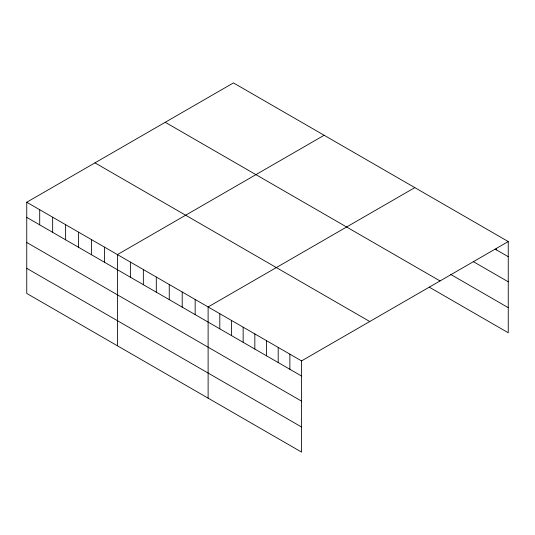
<?xml version="1.0" encoding="UTF-8"?>
<svg xmlns="http://www.w3.org/2000/svg" width="535" height="535" viewBox="0 0 535 535"><rect width="100%" height="100%" fill="white"/><g stroke="black" fill="none" stroke-linecap="round" stroke-linejoin="round"><path stroke-width="0.8" d="M429.244 287.148L508.25 332.757L508.25 241.559L233.447 82.905L26.75 202.243L26.75 293.441L301.553 452.095L301.553 360.898L26.75 202.243M324.136 135.261L117.432 254.6L117.432 345.797M414.819 187.618L208.115 306.956L208.115 398.154M301.553 360.898L508.25 241.559M495.196 249.156L508.25 256.693M473.214 261.568L508.25 281.798M450.544 274.341L508.25 307.658M165.241 122.288L440.037 280.942M94.962 162.861L369.759 321.515M26.75 217.377L301.553 376.031M26.75 242.482L301.553 401.136M26.75 268.343L301.553 426.997M496.574 248.36L496.574 249.952M289.87 354.157L289.87 369.29M278.193 347.409L278.193 362.549M266.51 340.668L266.51 355.802M254.834 333.927L254.834 349.061M243.157 327.179L243.157 342.32M231.474 320.438L231.474 335.579M219.798 313.697L219.798 328.831M195.161 299.473L195.161 314.613M182.208 291.996L182.208 307.13M169.254 284.513L169.254 299.653M156.3 277.036L156.3 292.17M143.347 269.56L143.347 284.694M130.386 262.076L130.386 277.21M104.479 247.116L104.479 262.257M91.525 239.64L91.525 254.774M78.571 232.157L78.571 247.297M65.618 224.68L65.618 239.814M52.657 217.203L52.657 232.337M39.704 209.72L39.704 224.861"/></g></svg>
